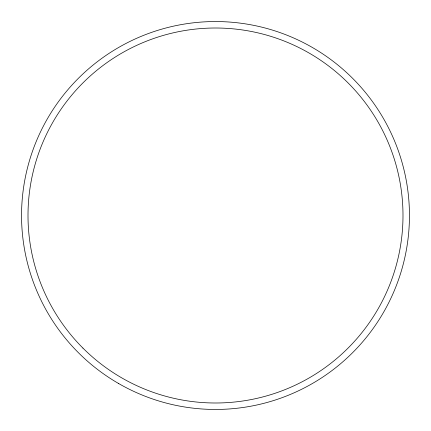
<?xml version="1.0" encoding="UTF-8"?>
<svg xmlns="http://www.w3.org/2000/svg" width="431" height="431" viewBox="0 0 431 431"><rect width="100%" height="100%" fill="white"/><g stroke="black" fill="none" stroke-linecap="round" stroke-linejoin="round"><path stroke-width="0.65" d="M118.525 383.466A193.95 193.95 0 0 0 409.45 215.5A193.95 193.95 0 0 0 118.525 47.534A193.95 193.95 0 0 0 118.525 383.466M82.919 348.081A187.496 187.496 0 0 0 396.606 264.025A187.496 187.496 0 0 0 166.975 34.394A187.496 187.496 0 0 0 82.919 348.081"/></g></svg>
